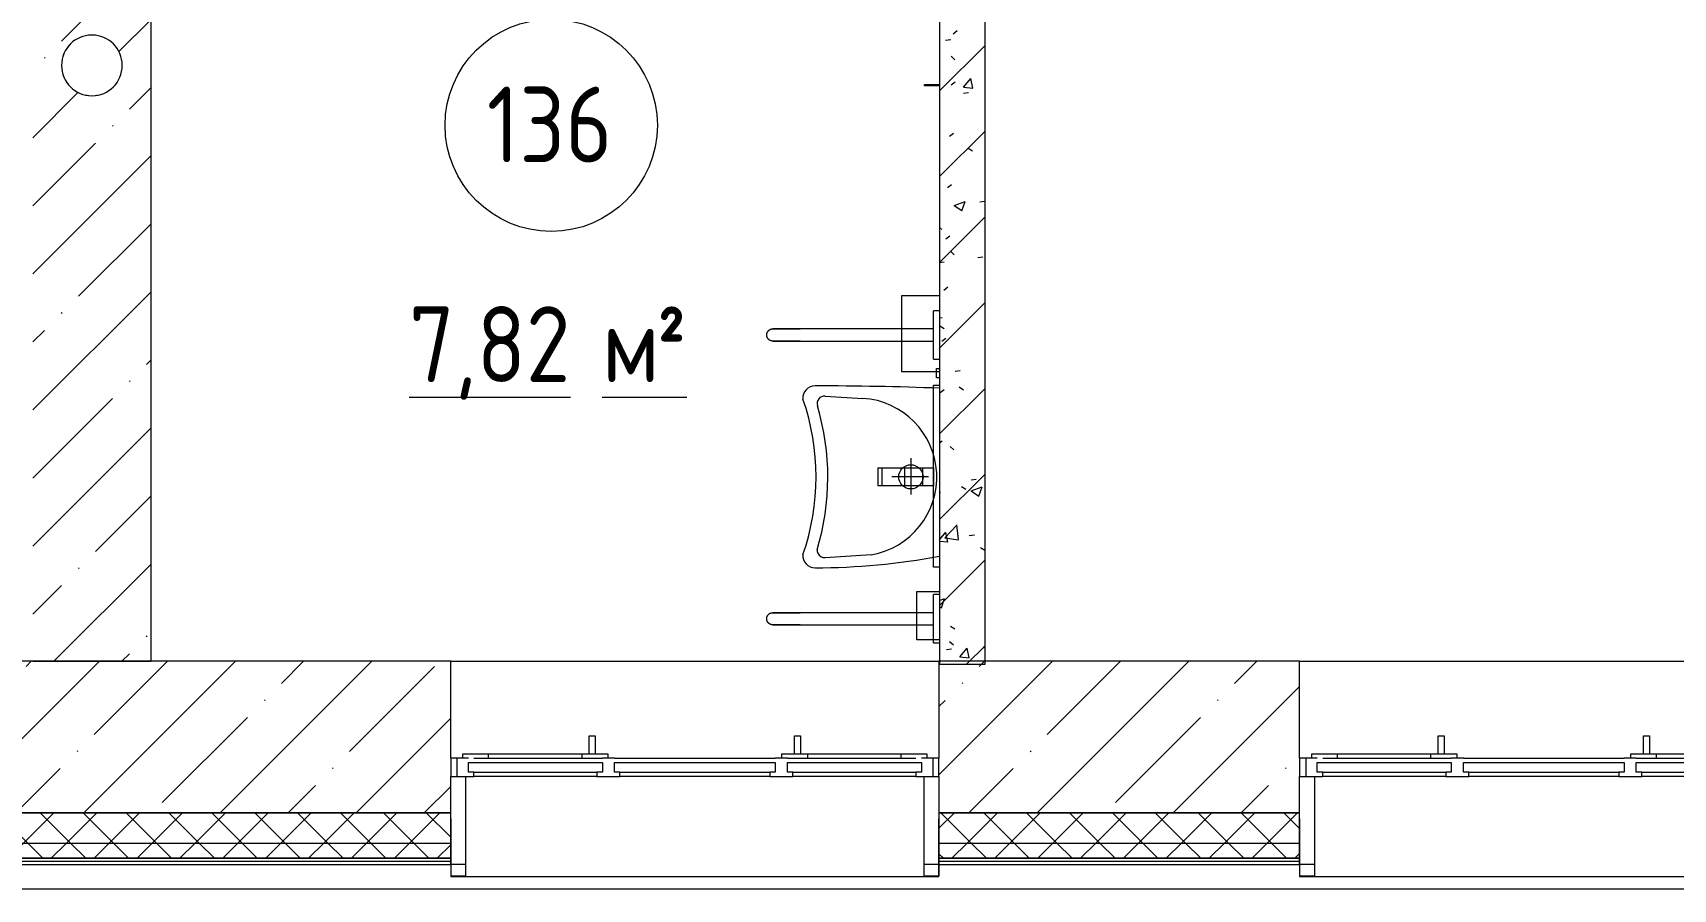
# Model space of a CAD drawing. Header units: millimetres. Extents: x -515342 to 330399, y -224905 to 507333.
# Drawn here: x -285718 to -280309, y -36151 to -33326 of the extents above; entities that cross this region are included whole.
import ezdxf

# ---------------------------------------------------------------- set-up
doc = ezdxf.new("R2010")
doc.units = ezdxf.units.MM
doc.layers.get('0').update_dxf_attribs({"lineweight": 0})
for name, color, linetype, lineweight in [('_ Окна', 7, 'Continuous', 0), ('Витраж', 7, 'Continuous', 0), ('Марки помещений', 7, 'Continuous', 0), ('Оборудование', 7, 'Continuous', 0), ('Ограждение', 7, 'Continuous', 0), ('Окна', 7, 'Continuous', 0), ('Сантехника', 7, 'Continuous', 0), ('Стены внутренние', 7, 'Continuous', 0), ('Стены наружные', 7, 'Continuous', 0), ('Стены несущие', 7, 'Continuous', 0), ('Стены отделка', 7, 'Continuous', 0), ('Стены перегородки', 7, 'Continuous', 0), ('Стены штриховка', 7, 'Continuous', 0)]:
    doc.layers.add(name, color=color, linetype=linetype, lineweight=lineweight)
doc.styles.add('GOST Common_1', font='', dxfattribs={"width": 0.9, "height": 250})
doc.styles.add('GOST Common_2', font='', dxfattribs={"width": 0.9, "height": 250})
doc.styles.get('GOST Common_1').set_extended_font_data('GOST Common')
doc.styles.get('GOST Common_2').set_extended_font_data('GOST Common')
pattern_1 = [(45, (0, 0), (-70.71068, 70.71068), []), (135, (0, 0), (-70.71068, -70.71068), [])]

# ---------------------------------------------------------------- blocks, each defined once
blk = doc.blocks.new('Окно_ПВХ_3Створки_1Фрамуга-верх - АР_Окно_ОП_1820_h_х1570_3ст2фр-в-9695280-О_АР_П_1_0_000_План 1 этажа')
at = {"layer": '_ Окна'}
for p, q in [((-729, 130), (-805, 130)), ((-805, 130), (-805, 70)), ((-785, 70), (-785, 130)), ((-747, 84), (-747, 116)), ((-747, 116), (-729, 116)), ((-729, 116), (-729, 130)), ((-323, 116), (-729, 116)), ((-247, 130), (-323, 130)), ((-323, 130), (-323, 116)), ((-323, 116), (-305, 116)), ((-305, 116), (-305, 84)), ((-265, 84), (-265, 116)), ((-265, 116), (-247, 116)), ((-247, 116), (-247, 130)), ((247, 116), (-247, 116)), ((323, 130), (247, 130)), ((247, 130), (247, 116)), ((247, 116), (265, 116)), ((265, 116), (265, 84)), ((305, 84), (305, 116)), ((305, 116), (323, 116)), ((323, 116), (323, 130)), ((729, 116), (323, 116)), ((729, 130), (729, 116)), ((805, 130), (729, 130)), ((729, 116), (747, 116)), ((747, 116), (747, 84)), ((785, 70), (785, 130)), ((805, 70), (805, 130)), ((-805, 70), (-747, 70)), ((-765, 56), (-765, 70)), ((-680, 56), (-765, 56)), ((-305, 84), (-747, 84)), ((-680, 70), (-680, 56)), ((-372, 70), (-372, 56)), ((-287, 56), (-372, 56)), ((-305, 70), (-265, 70)), ((-287, 70), (-287, 56)), ((265, 84), (-265, 84)), ((265, 70), (305, 70)), ((287, 56), (287, 70)), ((372, 56), (287, 56)), ((747, 84), (305, 84)), ((372, 70), (372, 56)), ((680, 70), (680, 56)), ((765, 56), (680, 56)), ((747, 70), (805, 70)), ((765, 70), (765, 56))]:
    blk.add_line(p, q, dxfattribs=at)
at = {"layer": 'Окна'}
for p, q in [((-729, 130), (-323, 130)), ((-247, 130), (247, 130)), ((323, 130), (729, 130)), ((-305, 70), (-729, 70)), ((-372, 56), (-680, 56)), ((-348.5, -4), (-348.5, 56)), ((-328.5, 56), (-328.5, -4)), ((265, 70), (-265, 70)), ((729, 70), (305, 70)), ((328.5, -4), (328.5, 56)), ((348.5, 56), (348.5, -4)), ((680, 56), (372, 56)), ((-328.5, -4), (-348.5, -4)), ((348.5, -4), (328.5, -4))]:
    blk.add_line(p, q, dxfattribs=at)
blk = doc.blocks.new('Прямоугольный импост - АР_Откос_Металлический_50х330 Белый Левый-9898756-О_АР_П_1_0_000_План 1 этажа')
at = {"layer": 'Витраж'}
blk.add_line((30162.6, 2265), (31672.6, 2265), dxfattribs=at)
blk = doc.blocks.new('Прямоугольный импост - АР_Откос_Металлический_50х330 Белый Правый-9899489-О_АР_П_1_0_000_План 1 этажа')
at = {"layer": 'Витраж', "lineweight": 18}
for p, q in [((-50, -40), (-50, 290)), ((-49, 290), (-49, -39)), ((-1, -39), (-1, 150)), ((-1, 150), (0, 150)), ((0, 150), (0, -40)), ((0, -40), (-50, -40)), ((-49, -39), (-1, -39))]:
    blk.add_line(p, q, dxfattribs=at)
blk = doc.blocks.new('Прямоугольный импост - АР_Откос_Металлический_50х330 Белый Левый-9898757-О_АР_П_1_0_000_План 1 этажа')
at = {"layer": 'Витраж', "lineweight": 18}
for p, q in [((-50, 290), (-50, -40)), ((-49, -39), (-49, 290)), ((0, 150), (-1, 150)), ((-1, 150), (-1, -39)), ((0, -40), (0, 150)), ((-50, -40), (0, -40)), ((-1, -39), (-49, -39))]:
    blk.add_line(p, q, dxfattribs=at)
blk = doc.blocks.new('Ограждение - Ограждение-10020769-О_АР_П_1_0_000_План 1 этажа')
at = {"layer": 'Ограждение'}
blk.add_line((102187, -552), (88595, -552), dxfattribs=at)
blk = doc.blocks.new('СД_Люблино_Фасады_rvt-1-О_АР_П_1_0_000_План 1 этажа')
at = {"layer": 'Стены внутренние'}
h = blk.add_hatch(dxfattribs=at)
h.set_pattern_fill('FP_1', color=256, style=0, pattern_type=2)
h.set_pattern_definition([(45, (0, 0), (-224.5064, 224.5064), []), (45, (224.5, 0), (-224.5064, 224.5064), [396.875, -79.375, 3.353, -76.022])])
h.paths.add_polyline_path([(100338.8, -300), (101935, -300), (101935, 200), (97625.8, 200), (97625.8, -300)])
h.paths.add_polyline_path([(90413.2, -300), (90413.2, 200), (88075, 200), (88075, -300), (89678.7, -300)])
h.paths.add_polyline_path([(93212.5, -300), (93212.5, 200), (92023.2, 200), (92023.2, -300)])
h.paths.add_polyline_path([(86415, -300), (86415, 200), (85825, 200), (85825, -300), (86125.3, -300)])
h.paths.add_polyline_path([(94822.5, -300), (96015.8, -300), (96015.8, 200), (94822.5, 200), (94822.5, -260.5)])
at = {"layer": 'Стены наружные'}
h = blk.add_hatch(dxfattribs=at)
h.set_pattern_fill('FP_10', color=256, style=0, pattern_type=2)
h.set_pattern_definition(pattern_1)
h.paths.add_polyline_path([(101935, -400), (101935, -300), (97625.8, -300), (97625.8, -400), (100338.8, -400)])
h.paths.add_polyline_path([(88346.1, -400), (90413.2, -400), (90413.2, -300), (88075, -300), (88075, -400)])
h.paths.add_polyline_path([(96015.8, -400), (96015.8, -300), (94822.5, -300), (94822.5, -400)])
h.paths.add_polyline_path([(92023.2, -400), (93212.5, -400), (93212.5, -300), (92023.2, -300)])
h.paths.add_polyline_path([(85236.9, -400), (86415, -400), (86415, -300), (85225, -300), (85225, -400)])
h = blk.add_hatch(dxfattribs=at)
h.set_pattern_fill('FP_10', color=256, style=0, pattern_type=2)
h.set_pattern_definition(pattern_1)
h.paths.add_polyline_path([(94822.5, -450), (96015.8, -450), (96015.8, -400), (94822.5, -400)])
h.paths.add_polyline_path([(102035, -450), (102035, -400), (97625.8, -400), (97625.8, -450), (101935, -450)])
h.paths.add_polyline_path([(93212.5, -450), (93212.5, -400), (92023.2, -400), (92023.2, -450)])
h.paths.add_polyline_path([(86415, -450), (86415, -400), (85175, -400), (85175, -450), (86125.3, -450)])
h.paths.add_polyline_path([(88075, -450), (90413.2, -450), (90413.2, -400), (88075, -400)])
at = {"layer": 'Стены внутренние'}
for p, q in [((90413.2, 200), (92023.2, 200)), ((93212.5, 200), (94822.5, 200)), ((90462.3, -470), (90414, -470)), ((92022.4, -470), (91974.1, -470)), ((93261.7, -470), (93213.3, -470))]:
    blk.add_line(p, q, dxfattribs=at)
at = {"layer": 'Стены несущие'}
for p, q in [((90413.2, 200), (88075, 200)), ((90413.2, -120), (90413.2, 200)), ((93212.5, 200), (92023.2, 200)), ((92023.2, 200), (92023.2, -120)), ((93212.5, -120), (93212.5, 200)), ((90413.2, -300), (90413.2, -180)), ((92023.2, -180), (92023.2, -300)), ((93212.5, -300), (93212.5, -180)), ((88075, -300), (90413.2, -300)), ((90413.2, -300), (88075, -300)), ((92023.2, -300), (93212.5, -300)), ((93212.5, -300), (92023.2, -300))]:
    blk.add_line(p, q, dxfattribs=at)
at = {"layer": 'Стены отделка', "lineweight": 9}
for p, q in [((90413.2, -400), (90413.2, -300)), ((92023.2, -300), (92023.2, -400)), ((93212.5, -400), (93212.5, -300)), ((90413.2, -450), (90413.2, -400)), ((92023.2, -400), (92023.2, -450)), ((93212.5, -450), (93212.5, -400)), ((88075, -470), (90413.2, -470)), ((90413.2, -460), (90413.2, -450)), ((90413.2, -470), (90413.2, -460)), ((92023.2, -450), (92023.2, -460)), ((92023.2, -460), (92023.2, -470)), ((92023.2, -470), (93212.5, -470)), ((93212.5, -460), (93212.5, -450)), ((93212.5, -470), (93212.5, -460))]:
    blk.add_line(p, q, dxfattribs=at)
at = {"layer": 'Стены штриховка'}
for p, q in [((88075, -400), (90413.2, -400)), ((92023.2, -400), (93212.5, -400)), ((88075, -450), (90413.2, -450)), ((90413.2, -450), (88075, -450)), ((88075, -460), (90413.2, -460)), ((92023.2, -450), (93212.5, -450)), ((93212.5, -450), (92023.2, -450)), ((92023.2, -460), (93212.5, -460))]:
    blk.add_line(p, q, dxfattribs=at)
at = {"layer": 'Витраж', "lineweight": 9, "extrusion": (0, 0, -1)}
for p in [(-90413.2, -470), (-93212.5, -470)]:
    blk.add_blockref('Прямоугольный импост - АР_Откос_Металлический_50х330 Белый Правый-9899489-О_АР_П_1_0_000_План 1 этажа', p, dxfattribs=at)
at = {"layer": 'Витраж', "lineweight": 9}
for name, p in [('Прямоугольный импост - АР_Откос_Металлический_50х330 Белый Левый-9898757-О_АР_П_1_0_000_План 1 этажа', (92023.2, -470)), ('Прямоугольный импост - АР_Откос_Металлический_50х330 Белый Левый-9898756-О_АР_П_1_0_000_План 1 этажа', (60300.6, -2775)), ('Прямоугольный импост - АР_Откос_Металлический_50х330 Белый Левый-9898756-О_АР_П_1_0_000_План 1 этажа', (63100, -2775))]:
    blk.add_blockref(name, p, dxfattribs=at)
at = {"layer": 'Ограждение', "lineweight": 9}
blk.add_blockref('Ограждение - Ограждение-10020769-О_АР_П_1_0_000_План 1 этажа', (0, 0), dxfattribs=at)
at = {"layer": 'Окна', "lineweight": 9, "rotation": 180}
for p in [(91218.2, -50), (94017.5, -50)]:
    blk.add_blockref('Окно_ПВХ_3Створки_1Фрамуга-верх - АР_Окно_ОП_1820_h_х1570_3ст2фр-в-9695280-О_АР_П_1_0_000_План 1 этажа', p, dxfattribs=at)
blk = doc.blocks.new('Раковина для МГН 600х450 - Раковина для МГН 600х450-V217-О_АР_П_1_0_000_План 1 этажа')
at = {"layer": 'Сантехника'}
for p, q in [((-30, -56.2), (-30, -20)), ((-30, -20), (30, -20)), ((0, -37.3), (0, -157.3)), ((30, -20), (30, -56.2)), ((-61.5, -95), (58.5, -95)), ((-30, -116.2), (-30, -56.2)), ((-30, -56.2), (30, -56.2)), ((30, -56.2), (30, -116.2)), ((-30, -191.2), (-30, -116.2)), ((-30, -116.2), (30, -116.2)), ((30, -116.2), (30, -191.2)), ((-30, -203.7), (-30, -191.2)), ((-30, -191.2), (30, -191.2)), ((-30, -203.7), (30, -203.7)), ((30, -191.2), (30, -203.7)), ((-266.6, -377.9), (-258.8, -253.2)), ((257, -225.9), (266.6, -377.9))]:
    blk.add_line(p, q, dxfattribs=at)
blk.add_circle((0, -95), 40, dxfattribs=at)
for centre, radius, start, end in [((10581.6, -411), 10881.6, 177.83789, 180), ((0.7, -269.5), 260, 9.6656, 176.4059), ((-1895.6, -411), 2195.6, 0, 10.7764), ((-241.6, -379.4), 25, 176.4059, 286.6852), ((1.4, -1190.1), 821.3, 73.0663, 106.6852), ((241.6, -379.4), 25, 295.0182, 3.5941), ((-260, -411), 40, 180, 275.3659), ((0, -1190.1), 782.4, 70.8821, 109.1179), ((241.6, -379.4), 25, 267.5878, 295.0174), ((260, -411), 40, 264.6341, 360)]:
    blk.add_arc(centre, radius, start, end, dxfattribs=at)
blk = doc.blocks.new('Опорный поручень - Опорный поручень для раковины-8747147-О_АР_П_1_0_000_План 1 этажа')
at = {"layer": 'Оборудование'}
for p, q in [((76235, 10765), (76235, 10925)), ((76255, 10925), (76235, 10925)), ((76235, 10865), (75795, 10865)), ((75795, 10825), (76235, 10825)), ((76235, 10765), (76255, 10765))]:
    blk.add_line(p, q, dxfattribs=at)
at = {"layer": 'Оборудование', "flags": 128}
for points in [[(75685, 10845), (75685, 10845.8), (75685.1, 10846.6), (75685.1, 10847.4), (75685.3, 10848.2), (75685.4, 10849), (75685.6, 10849.8), (75685.8, 10850.5), (75686, 10851.3), (75686.3, 10852), (75686.6, 10852.8), (75686.9, 10853.5), (75687.3, 10854.2), (75687.6, 10854.9), (75688.1, 10855.6), (75688.5, 10856.3), (75689, 10856.9), (75689.4, 10857.6), (75690, 10858.2), (75690.5, 10858.8), (75691.1, 10859.3), (75691.7, 10859.9), (75692.3, 10860.4), (75692.9, 10860.9), (75693.5, 10861.4), (75694.2, 10861.8), (75694.9, 10862.2), (75695.6, 10862.6), (75696.3, 10863), (75697, 10863.3), (75697.8, 10863.6), (75698.5, 10863.9), (75699.3, 10864.2), (75700, 10864.4), (75700.8, 10864.6), (75701.6, 10864.7), (75702.4, 10864.8), (75703.2, 10864.9), (75704, 10865), (75704.8, 10865), (75705, 10865)], [(75705, 10825), (75704.2, 10825), (75703.4, 10825.1), (75702.6, 10825.1), (75701.8, 10825.3), (75701, 10825.4), (75700.2, 10825.6), (75699.5, 10825.8), (75698.7, 10826), (75698, 10826.3), (75697.2, 10826.6), (75696.5, 10826.9), (75695.8, 10827.3), (75695.1, 10827.6), (75694.4, 10828.1), (75693.7, 10828.5), (75693.1, 10829), (75692.4, 10829.4), (75691.8, 10830), (75691.2, 10830.5), (75690.7, 10831.1), (75690.1, 10831.7), (75689.6, 10832.3), (75689.1, 10832.9), (75688.6, 10833.5), (75688.2, 10834.2), (75687.8, 10834.9), (75687.4, 10835.6), (75687, 10836.3), (75686.7, 10837), (75686.4, 10837.8), (75686.1, 10838.5), (75685.8, 10839.3), (75685.6, 10840), (75685.4, 10840.8), (75685.3, 10841.6), (75685.2, 10842.4), (75685.1, 10843.2), (75685, 10844), (75685, 10844.8), (75685, 10845)], [(75795, 10865), (75791.4, 10865), (75787.8, 10865), (75784.2, 10865), (75780.7, 10865), (75777.1, 10865), (75773.6, 10865), (75770.1, 10865), (75766.7, 10865), (75763.3, 10865), (75760, 10865), (75756.7, 10865), (75753.4, 10865), (75750.3, 10865), (75747.2, 10865), (75744.2, 10865), (75741.3, 10865), (75738.4, 10865), (75735.7, 10865), (75733, 10865), (75730.4, 10865), (75728, 10865), (75725.6, 10865), (75723.4, 10865), (75721.3, 10865), (75719.3, 10865), (75717.4, 10865), (75715.6, 10865), (75714, 10865), (75712.5, 10865), (75711.1, 10865), (75709.9, 10865), (75708.8, 10865), (75707.8, 10865), (75707, 10865), (75706.3, 10865), (75705.8, 10865), (75705.4, 10865), (75705.1, 10865), (75705, 10865), (75705, 10865)], [(75705, 10865), (75705.1, 10865), (75705.3, 10865), (75705.6, 10865), (75706.1, 10865), (75706.8, 10865), (75707.6, 10865), (75708.5, 10865), (75709.6, 10865), (75710.8, 10865), (75712.1, 10865), (75713.6, 10865), (75715.2, 10865), (75716.9, 10865), (75718.7, 10865), (75720.7, 10865), (75722.8, 10865), (75725, 10865), (75727.3, 10865), (75729.8, 10865), (75732.3, 10865), (75734.9, 10865), (75737.7, 10865), (75740.5, 10865), (75743.4, 10865), (75746.4, 10865), (75749.4, 10865), (75752.6, 10865), (75755.8, 10865), (75759.1, 10865), (75762.4, 10865), (75765.8, 10865), (75769.2, 10865), (75772.7, 10865), (75776.2, 10865), (75779.7, 10865), (75783.3, 10865), (75786.8, 10865), (75790.4, 10865), (75794, 10865), (75795, 10865)], [(75795, 10825), (75791.4, 10825), (75787.8, 10825), (75784.2, 10825), (75780.7, 10825), (75777.1, 10825), (75773.6, 10825), (75770.1, 10825), (75766.7, 10825), (75763.3, 10825), (75760, 10825), (75756.7, 10825), (75753.4, 10825), (75750.3, 10825), (75747.2, 10825), (75744.2, 10825), (75741.3, 10825), (75738.4, 10825), (75735.7, 10825), (75733, 10825), (75730.4, 10825), (75728, 10825), (75725.6, 10825), (75723.4, 10825), (75721.3, 10825), (75719.3, 10825), (75717.4, 10825), (75715.6, 10825), (75714, 10825), (75712.5, 10825), (75711.1, 10825), (75709.9, 10825), (75708.8, 10825), (75707.8, 10825), (75707, 10825), (75706.3, 10825), (75705.8, 10825), (75705.4, 10825), (75705.1, 10825), (75705, 10825), (75705, 10825)], [(75705, 10825), (75705.1, 10825), (75705.3, 10825), (75705.6, 10825), (75706.1, 10825), (75706.8, 10825), (75707.6, 10825), (75708.5, 10825), (75709.6, 10825), (75710.8, 10825), (75712.1, 10825), (75713.6, 10825), (75715.2, 10825), (75716.9, 10825), (75718.7, 10825), (75720.7, 10825), (75722.8, 10825), (75725, 10825), (75727.3, 10825), (75729.8, 10825), (75732.3, 10825), (75734.9, 10825), (75737.7, 10825), (75740.5, 10825), (75743.4, 10825), (75746.4, 10825), (75749.4, 10825), (75752.6, 10825), (75755.8, 10825), (75759.1, 10825), (75762.4, 10825), (75765.8, 10825), (75769.2, 10825), (75772.7, 10825), (75776.2, 10825), (75779.7, 10825), (75783.3, 10825), (75786.8, 10825), (75790.4, 10825), (75794, 10825), (75795, 10825)]]:
    blk.add_lwpolyline(points, dxfattribs=at)
blk = doc.blocks.new('2D_МГН_Санузел_Аксессуары - АР_Сантехнические приборы_Комплект 2-V279-О_АР_П_1_0_000_План 1 этажа')
at = {"layer": 'Сантехника'}
for p, q in [((-124.1, 75), (-124.1, 85)), ((-124.1, 85), (-94.1, 85)), ((-94.1, 85), (-94.1, 75))]:
    blk.add_line(p, q, dxfattribs=at)
blk = doc.blocks.new('2D_МГН_Санузел_Аксессуары - АР_Сантехнические приборы_Универсальный травмобезопасный держатель _крючок для костылей_-10688751-О_АР_П_1_0_000_План 1 этажа')
at = {"layer": 'Сантехника'}
for p, q in [((-111.6, 75), (-111.6, 125)), ((-111.6, 125), (-106.6, 125)), ((-106.6, 125), (-106.6, 75))]:
    blk.add_line(p, q, dxfattribs=at)
blk = doc.blocks.new('2D_МГН_Санузел_Аксессуары - АР_Сантехнические приборы_Зеркало поворотное-10688739-О_АР_П_1_0_000_План 1 этажа')
at = {"layer": 'Сантехника'}
for p, q in [((-409.1, 75), (-409.1, 95)), ((-409.1, 95), (190.9, 95)), ((190.9, 95), (190.9, 75))]:
    blk.add_line(p, q, dxfattribs=at)
blk = doc.blocks.new('2D_МГН_Санузел_Аксессуары - АР_Сантехнические приборы_Бесконтактный сенсорный дозатор для мыла-V281-О_АР_П_1_0_000_План 1 этажа')
at = {"layer": 'Сантехника'}
for p, q in [((-189.1, 75), (-189.1, 150)), ((-189.1, 150), (-29.1, 150)), ((-29.1, 150), (-29.1, 75))]:
    blk.add_line(p, q, dxfattribs=at)
blk = doc.blocks.new('2D_МГН_Санузел_Аксессуары - АР_Сантехнические приборы_Бесконтактная сушилка для рук-V271-О_АР_П_1_0_000_План 1 этажа')
at = {"layer": 'Сантехника'}
for p, q in [((-234.1, 200), (-234.1, 75)), ((15.9, 200), (-234.1, 200)), ((15.9, 75), (15.9, 200))]:
    blk.add_line(p, q, dxfattribs=at)
blk = doc.blocks.new('ASVP_Марка_Помещение_ДваЗначения - Номер Площадь-685795-О_АР_П_1_0_000_План 1 этажа')
at = {"layer": 'Марки помещений'}
blk.add_circle((0, 0), 3.5, dxfattribs=at)

msp = doc.modelspace()

# ---------------------------------------------------------------- hatches: boundary and pattern name
at = {"layer": 'Стены внутренние'}
h = msp.add_hatch(dxfattribs=at)
h.set_pattern_fill('FP_1', color=256, style=0, pattern_type=2)
h.set_pattern_definition([(45, (-374753.14, -35598.53), (-224.5064, 224.5064), []), (45, (-374528.64, -35598.53), (-224.5064, 224.5064), [396.875, -79.375, 3.353, -76.022])])
h.paths.add_polyline_path([(-285328.1427, -35398.5295), (-285328.1427, -29393.5295), (-285718.1427, -29393.5295), (-285718.1427, -35398.5295)])
h.paths.add_polyline_path([(-285505.7778, -33532.0103), (-285540.5075, -33532.0103), (-285573.1427, -33520.132), (-285599.7471, -33497.8083), (-285617.1119, -33467.7315), (-285623.1427, -33433.5295), (-285617.1119, -33399.3275), (-285599.7471, -33369.2507), (-285573.1427, -33346.927), (-285540.5075, -33335.0487), (-285505.7778, -33335.0487), (-285473.1427, -33346.927), (-285446.5382, -33369.2507), (-285429.1734, -33399.3275), (-285423.1427, -33433.5295), (-285429.1734, -33467.7315), (-285446.5382, -33497.8083), (-285473.1427, -33520.132)])
h.paths.add_polyline_path([(-285540.5075, -33147.0103), (-285573.1427, -33135.132), (-285599.7471, -33112.8083), (-285617.1119, -33082.7315), (-285623.1427, -33048.5295), (-285617.1119, -33014.3275), (-285599.7471, -32984.2507), (-285573.1427, -32961.927), (-285540.5075, -32950.0487), (-285505.7778, -32950.0487), (-285473.1427, -32961.927), (-285446.5382, -32984.2507), (-285429.1734, -33014.3275), (-285423.1427, -33048.5295), (-285429.1734, -33082.7315), (-285446.5382, -33112.8083), (-285473.1427, -33135.132), (-285505.7778, -33147.0103), (-285518.6606, -33147.0103)])
h.paths.add_polyline_path([(-285505.7778, -31147.0103), (-285540.5075, -31147.0103), (-285573.1427, -31135.132), (-285599.7471, -31112.8083), (-285617.1119, -31082.7315), (-285623.1427, -31048.5295), (-285617.1119, -31014.3275), (-285599.7471, -30984.2507), (-285571.672, -30961.3917), (-285540.5075, -30950.0487), (-285505.7778, -30950.0487), (-285473.1427, -30961.927), (-285446.5382, -30984.2507), (-285429.1734, -31014.3275), (-285423.1427, -31048.5295), (-285429.1734, -31082.7315), (-285446.5382, -31112.8083), (-285473.1427, -31135.132)])
h.paths.add_polyline_path([(-285518.6606, -30792.0103), (-285540.5075, -30792.0103), (-285573.1427, -30780.132), (-285599.7471, -30757.8083), (-285617.1119, -30727.7315), (-285623.1427, -30693.5295), (-285617.1119, -30659.3275), (-285599.7471, -30629.2507), (-285573.1427, -30606.927), (-285540.5075, -30595.0487), (-285505.7778, -30595.0487), (-285473.1427, -30606.927), (-285446.5382, -30629.2507), (-285429.1734, -30659.3275), (-285423.1427, -30693.5295), (-285429.1734, -30727.7315), (-285446.5382, -30757.8083), (-285473.1427, -30780.132), (-285505.7778, -30792.0103)])
h.paths.add_polyline_path([(-285540.5075, -30337.0103), (-285573.1427, -30325.132), (-285599.7471, -30302.8083), (-285617.1119, -30272.7315), (-285623.1427, -30238.5295), (-285617.1119, -30204.3275), (-285599.7471, -30174.2507), (-285573.1427, -30151.927), (-285540.5075, -30140.0487), (-285505.7778, -30140.0487), (-285473.1427, -30151.927), (-285446.5382, -30174.2507), (-285429.1734, -30204.3275), (-285423.1427, -30238.5295), (-285429.1734, -30272.7315), (-285446.5382, -30302.8083), (-285473.1427, -30325.132), (-285505.7778, -30337.0103), (-285518.6606, -30337.0103)])
h.paths.add_polyline_path([(-285505.7778, -29952.0103), (-285540.5075, -29952.0103), (-285573.1427, -29940.132), (-285599.7471, -29917.8083), (-285617.1119, -29887.7315), (-285623.1427, -29853.5295), (-285617.1119, -29819.3275), (-285599.7471, -29789.2507), (-285573.1427, -29766.927), (-285540.5075, -29755.0487), (-285505.7778, -29755.0487), (-285473.1427, -29766.927), (-285446.5382, -29789.2507), (-285429.1734, -29819.3275), (-285423.1427, -29853.5295), (-285429.1734, -29887.7315), (-285446.5382, -29917.8083), (-285473.1427, -29940.132)])
h.paths.add_polyline_path([(-285540.5075, -29636.0295), (-285573.1427, -29624.1513), (-285599.7471, -29601.8275), (-285617.1119, -29571.7508), (-285623.1427, -29537.5488), (-285617.1119, -29503.3467), (-285599.7471, -29473.27), (-285573.1427, -29450.9462), (-285540.5075, -29439.068), (-285505.7778, -29439.068), (-285473.1427, -29450.9462), (-285446.5382, -29473.27), (-285429.1734, -29503.3467), (-285423.1427, -29537.5488), (-285429.1734, -29571.7508), (-285446.5382, -29601.8275), (-285473.1427, -29624.1513), (-285505.7778, -29636.0295), (-285518.6606, -29636.0295)])
h = msp.add_hatch(dxfattribs=at)
h.set_pattern_fill('FP_3', color=256, style=0, pattern_type=2)
h.set_pattern_definition([(45, (-374753.14, -35598.53), (-141.42136, 141.42136), [])])
h.paths.add_polyline_path([(-282578.1427, -35408.5295), (-282578.1427, -32293.5295), (-282728.1427, -32293.5295), (-282728.1427, -35408.5295)])
h.paths.add_polyline_path([(-282578.1427, -32193.5295), (-282578.1427, -29393.5295), (-282728.1427, -29393.5295), (-282728.1427, -32193.5295)])
h = msp.add_hatch(dxfattribs=at)
h.set_pattern_fill('FP_4', color=256, style=0, pattern_type=2)
h.set_pattern_definition([(50, (-374753.14, -35598.53), (364.3679, -31.8783), [38.1, -419.1]), (355, (-374753.14, -35598.53), (-70.4859, 382.1133), [30.48, -335.28]), (100.451, (-374722.78, -35601.2), (293.885, 350.2334), [32.38, -356.18]), (46.184, (-374753.14, -35496.93), (542.1585, -84.0858), [57.15, -628.65]), (96.636, (-374707.96, -35503.94), (474.805, 494.8554), [48.57, -534.27]), (351.184, (-374753.14, -35496.93), (474.8102, 494.85), [45.72, -502.92]), (21, (-374702.34, -35522.33), (303.2285, -204.5305), [38.1, -419.1]), (326, (-374702.34, -35522.33), (123.6039, 368.376), [30.48, -335.28]), (71.451, (-374677.07, -35539.37), (426.8341, 163.8427), [32.38, -356.18]), (37.5, (-374753.14, -35598.53), (6.17665, 169.11015), [16.764, -314.452, 16.764, -323.596, -336.55]), (37.5, (-374753.14, -35598.53), (6.17665, 169.11015), [-671.576, 16.764, -319.786]), (7.5, (-374753.14, -35598.53), (133.63888, 200.3615), [16.764, -177.292, 16.764, -306.832, -128.27]), (7.5, (-374753.14, -35598.53), (133.63888, 200.3615), [-517.652, 16.764, -111.506]), (327.5, (-374866.43, -35598.53), (271.18182, -11.45836), [16.764, -110.236, 16.764, -379.476, -525.78]), (327.5, (-374866.43, -35598.53), (271.18182, -11.45836), [-523.24, 16.764, -509.016]), (317.5, (-374917.23, -35598.53), (296.2585, 50.85285), [16.764, -148.336, 16.764, -246.38, -373.38]), (317.5, (-374917.23, -35598.53), (296.2585, 50.85285), [-428.244, 16.764, -356.616])])
h.paths.add_polyline_path([(-282578.1427, -35408.5295), (-282578.1427, -32293.5295), (-282728.1427, -32293.5295), (-282728.1427, -35408.5295)])
h.paths.add_polyline_path([(-282578.1427, -32193.5295), (-282578.1427, -29393.5295), (-282728.1427, -29393.5295), (-282728.1427, -32193.5295)])

# ---------------------------------------------------------------- linework, layer by layer
for start, end in [(138.0229716, 143.3121282), (96.6878718, 101.9770284), (78.0229716, 83.3121282), (36.6878718, 41.9770284), (156.6878718, 161.9770284), (18.0229716, 23.3121282), (198.0229716, 203.3121282), (336.6878718, 341.9770284), (216.6878718, 221.9770284), (258.0229716, 263.3121282), (276.6878718, 281.9770284), (318.0229716, 323.3121282)]:
    msp.add_arc((-285523.1427, -33433.5295), 100, start, end, dxfattribs=at)
at = {"layer": 'Стены несущие'}
for p, q in [((-285328.1427, -35398.5295), (-285328.1427, -32293.5295)), ((-285718.1427, -35398.5295), (-285328.1427, -35398.5295))]:
    msp.add_line(p, q, dxfattribs=at)
for start, end in [(0, 180), (180, 0)]:
    msp.add_arc((-285523.1427, -33433.5295), 100, start, end, dxfattribs=at)
at = {"layer": 'Стены перегородки'}
for p, q in [((-282728.1427, -32293.5295), (-282728.1427, -35408.5295)), ((-282578.1427, -35408.5295), (-282578.1427, -32293.5295)), ((-282728.1427, -35408.5295), (-282578.1427, -35408.5295))]:
    msp.add_line(p, q, dxfattribs=at)

# ---------------------------------------------------------------- block references
msp.add_blockref('СД_Люблино_Фасады_rvt-1-О_АР_П_1_0_000_План 1 этажа', (-374753.1427, -35598.5295))
at = {"layer": 'Марки помещений', "xscale": 99.99999999999993, "yscale": 99.99999999999993, "zscale": 99.99999999999993}
msp.add_blockref('ASVP_Марка_Помещение_ДваЗначения - Номер Площадь-685795-О_АР_П_1_0_000_План 1 этажа', (-284008.599, -33631.1943), dxfattribs=at)
at = {"layer": 'Оборудование'}
for p in [(-358983.1427, -45167.5612), (-358983.1427, -46103.5295)]:
    msp.add_blockref('Опорный поручень - Опорный поручень для раковины-8747147-О_АР_П_1_0_000_План 1 этажа', p, dxfattribs=at)
at = {"layer": 'Сантехника'}
for name, p, rotation in [('2D_МГН_Санузел_Аксессуары - АР_Сантехнические приборы_Универсальный травмобезопасный держатель _крючок для костылей_-10688751-О_АР_П_1_0_000_План 1 этажа', (-282653.1427, -33389.4549), 89.99999999999991), ('2D_МГН_Санузел_Аксессуары - АР_Сантехнические приборы_Бесконтактная сушилка для рук-V271-О_АР_П_1_0_000_План 1 этажа', (-282653.1427, -34209.4549), 89.99999999999991), ('2D_МГН_Санузел_Аксессуары - АР_Сантехнические приборы_Комплект 2-V279-О_АР_П_1_0_000_План 1 этажа', (-282653.1427, -34339.4549), 89.99999999999991), ('Раковина для МГН 600х450 - Раковина для МГН 600х450-V217-О_АР_П_1_0_000_План 1 этажа', (-282727.6427, -34790.5454), 269.9999999999994), ('2D_МГН_Санузел_Аксессуары - АР_Сантехнические приборы_Зеркало поворотное-10688739-О_АР_П_1_0_000_План 1 этажа', (-282653.1427, -34679.4549), 89.99999999999991), ('2D_МГН_Санузел_Аксессуары - АР_Сантехнические приборы_Бесконтактный сенсорный дозатор для мыла-V281-О_АР_П_1_0_000_План 1 этажа', (-282653.1427, -35139.4549), 89.99999999999991)]:
    msp.add_blockref(name, p, dxfattribs=dict(at, rotation=rotation))

# ---------------------------------------------------------------- texts
at = {"layer": 'Марки помещений', "char_height": 250, "attachment_point": 1}
for s, insert, width, style in [('136', (-284221.0062, -33503.4692), 526.708687, 'GOST Common_1'), ('\\L7,82 ', (-284477.4925, -34227.9997), 772.025062, 'GOST Common_1'), ('\\L\\fGOST Common|b0|i0|c238|p34|;\\W.9;\\L²', (-283661.9143, -34227.9997), 165.949312, 'GOST Common_2'), ('\\L\\fGOST Common|b0|i0|c204|p34|;\\W.9;\\Lм', (-283840.5081, -34227.9997), 216.455625, 'GOST Common_1')]:
    msp.add_mtext(s, dxfattribs=dict(at, insert=insert, width=width, style=style))

doc.saveas('drawing.dxf')
